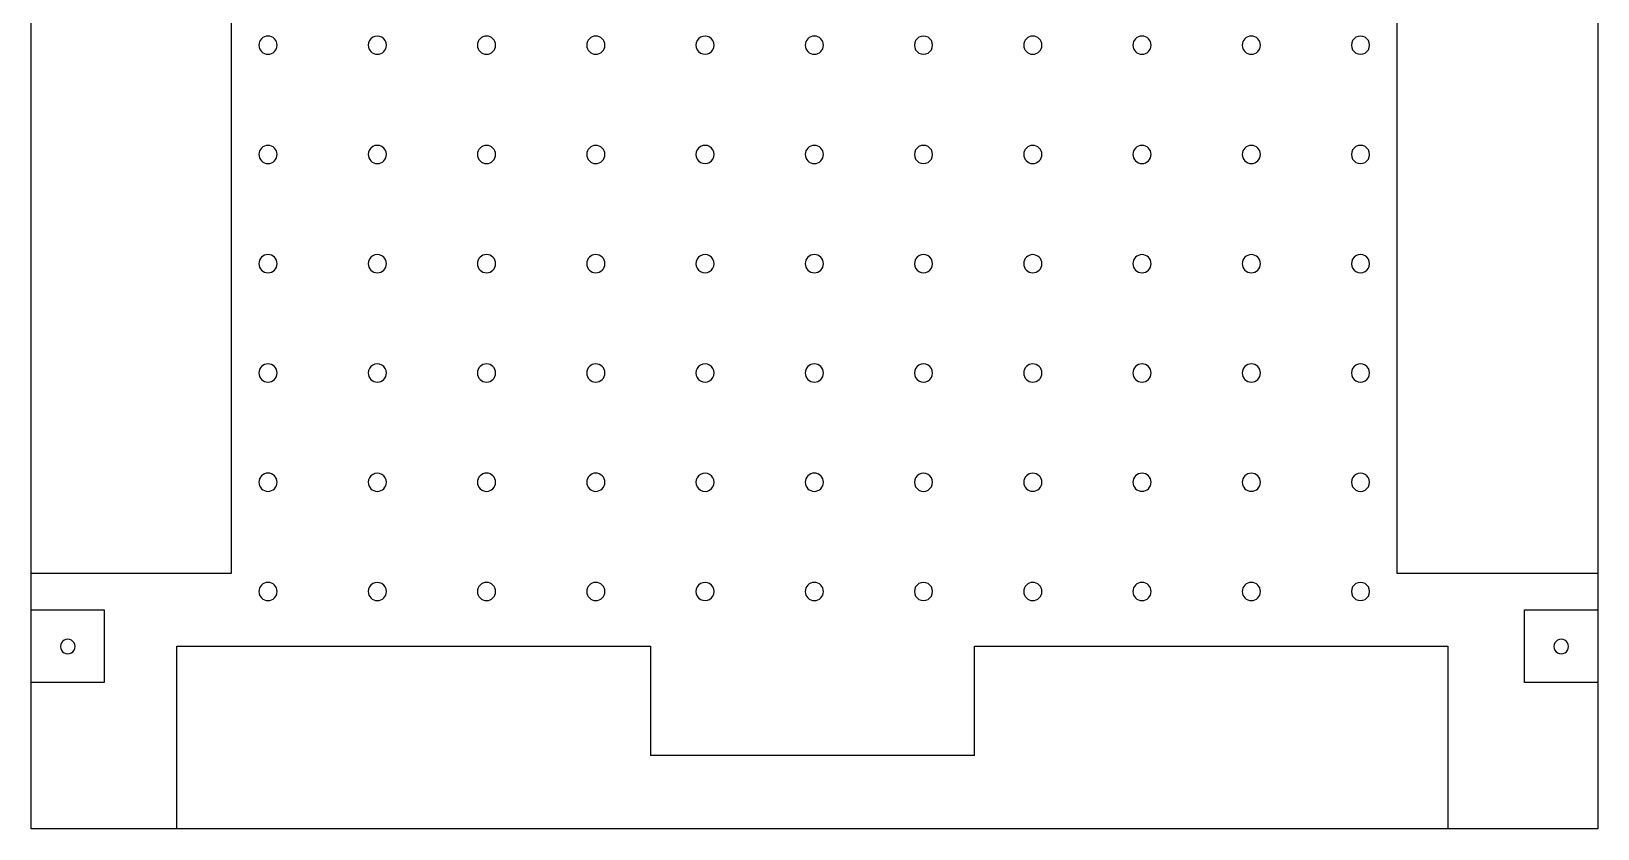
# Model space of a CAD drawing. Header units: millimetres. Extents: x -153 to 277, y 35 to 465.
# Drawn here: x -152.9 to 277.2, y 34.6 to 253.6 of the extents above; entities that cross this region are included whole.
import ezdxf

# ---------------------------------------------------------------- set-up
doc = ezdxf.new("R2010")
doc.units = ezdxf.units.MM
doc.layers.add('Layer_1', color=7, linetype='CONTINUOUS')

msp = doc.modelspace()

# ---------------------------------------------------------------- linework, layer by layer
at = {"layer": 'Layer_1', "color": 1}
for points in [[(-152.90737, 464.74511), (277.20847, 464.74511), (277.20848, 34.62732), (-152.90737, 34.62733)], [(-140.90738, 84.62855)], [(269.20931, 84.62855)]]:
    msp.add_lwpolyline(points, close=True, dxfattribs=at)
at = {"layer": 'Layer_1', "color": 5}
for points in [[(-152.90737, 104.74535), (-97.907458, 104.74535), (-97.907458, 394.745353), (-152.90737, 394.745353)], [(277.09205, 394.745353), (222.09312, 394.745353), (222.09312, 104.74535), (277.09205, 104.74535)], [(-152.90737, 94.74516), (-132.90733, 94.74516), (-132.90733, 74.74531), (-152.90737, 74.74531)], [(277.09205, 74.74531), (257.0922, 74.74531), (257.0922, 94.74516), (277.09205, 94.74516)], [(-112.90748, 34.7464), (-112.90748, 84.74524), (17.092628, 84.74524), (17.092628, 54.74625)], [(106.09185, 54.74625), (106.09185, 84.74524), (236.09222, 84.74524), (236.09222, 34.7464)], [(106.09185, 54.74625), (17.092628, 54.74625)]]:
    msp.add_lwpolyline(points, dxfattribs=at)
for points in [[(-85.40738, 249.745227)], [(-55.407382, 249.745227)], [(-25.407382, 249.745227)], [(4.592619, 249.745227)], [(34.592617, 249.745227)], [(64.592617, 249.745227)], [(94.592618, 249.745227)], [(124.59262, 249.745227)], [(154.59262, 249.745227)], [(184.59261, 249.745227)], [(214.59263, 249.745227)], [(-85.40738, 219.745227)], [(-55.407382, 219.745227)], [(-25.407382, 219.745227)], [(4.592619, 219.745227)], [(34.592617, 219.745227)], [(64.592617, 219.745227)], [(94.592618, 219.745227)], [(124.59262, 219.745227)], [(154.59262, 219.745227)], [(184.59261, 219.745227)], [(214.59263, 219.745227)], [(-85.40738, 189.74523)], [(-55.407382, 189.74523)], [(-25.407382, 189.74523)], [(4.592619, 189.74523)], [(34.592617, 189.74523)], [(64.592617, 189.74523)], [(94.592618, 189.74523)], [(124.59262, 189.74523)], [(154.59262, 189.74523)], [(184.59261, 189.74523)], [(214.59263, 189.74523)], [(-85.40738, 159.74523)], [(-55.407382, 159.74523)], [(-25.407382, 159.74523)], [(4.592619, 159.74523)], [(34.592617, 159.74523)], [(64.592617, 159.74523)], [(94.592618, 159.74523)], [(124.59262, 159.74523)], [(154.59262, 159.74523)], [(184.59261, 159.74523)], [(214.59263, 159.74523)], [(-85.40738, 129.74523)], [(-55.407382, 129.74523)], [(-25.407382, 129.74523)], [(4.592619, 129.74523)], [(34.592617, 129.74523)], [(64.592617, 129.74523)], [(94.592618, 129.74523)], [(124.59262, 129.74523)], [(154.59262, 129.74523)], [(184.59261, 129.74523)], [(214.59263, 129.74523)], [(-85.40738, 99.74523)], [(-55.407382, 99.74523)], [(-25.407382, 99.74523)], [(4.592619, 99.74523)], [(34.592617, 99.74523)], [(64.592617, 99.74523)], [(94.592618, 99.74523)], [(124.59262, 99.74523)], [(154.59262, 99.74523)], [(184.59261, 99.74523)], [(214.59263, 99.74523)]]:
    msp.add_lwpolyline(points, close=True, dxfattribs=at)
for points in [[(-87.90738, 252.244003), (-89.287614, 252.244003), (-90.406704, 251.125461), (-90.40738, 249.745227)], [(-90.40738, 249.745227), (-90.406704, 248.364993), (-89.287614, 247.246451), (-87.90738, 247.246451)], [(-85.40738, 249.745227), (-85.408056, 251.125461), (-86.527146, 252.244003), (-87.90738, 252.244003)], [(-87.90738, 247.246451), (-86.527146, 247.246451), (-85.408056, 248.364993), (-85.40738, 249.745227)], [(-59.157383, 251.910291), (-59.930886, 251.463709), (-60.407383, 250.638391), (-60.407383, 249.745227)], [(-60.407383, 249.745227), (-60.407383, 248.364515), (-59.288095, 247.245227), (-57.907383, 247.245227)], [(-56.657382, 251.910291), (-57.430885, 252.356873), (-58.38388, 252.356873), (-59.157383, 251.910291)], [(-57.907383, 247.245227), (-56.52667, 247.245227), (-55.407382, 248.364515), (-55.407382, 249.745227)], [(-55.407382, 249.745227), (-55.407382, 250.638391), (-55.883879, 251.463709), (-56.657382, 251.910291)], [(-27.907382, 252.244003), (-29.287616, 252.244003), (-30.406706, 251.125461), (-30.407382, 249.745227)], [(-30.407382, 249.745227), (-30.406706, 248.364993), (-29.287616, 247.246451), (-27.907382, 247.246451)], [(-25.407382, 249.745227), (-25.408058, 251.125461), (-26.527148, 252.244003), (-27.907382, 252.244003)], [(-27.907382, 247.246451), (-26.527148, 247.246451), (-25.408058, 248.364993), (-25.407382, 249.745227)], [(2.092619, 252.244753), (0.712092, 252.244753), (-0.40712, 251.125754), (-0.407382, 249.745227)], [(-0.407382, 249.745227), (-0.40712, 248.3647), (0.712092, 247.245701), (2.092619, 247.245701)], [(4.592619, 249.745227), (4.592357, 251.125754), (3.473145, 252.244753), (2.092619, 252.244753)], [(2.092619, 247.245701), (3.473145, 247.245701), (4.592357, 248.3647), (4.592619, 249.745227)], [(30.842616, 251.910291), (30.069113, 251.463709), (29.592616, 250.638391), (29.592616, 249.745227)], [(29.592616, 249.745227), (29.592616, 248.852063), (30.069113, 248.026745), (30.842616, 247.580163)], [(33.342617, 251.910291), (32.569114, 252.356873), (31.616119, 252.356873), (30.842616, 251.910291)], [(34.592617, 249.745227), (34.592617, 250.638391), (34.11612, 251.463709), (33.342617, 251.910291)], [(33.342617, 247.580163), (34.11612, 248.026745), (34.592617, 248.852063), (34.592617, 249.745227)], [(62.092617, 252.244003), (60.712383, 252.244003), (59.593293, 251.125461), (59.592617, 249.745227)], [(59.592617, 249.745227), (59.593293, 248.364993), (60.712383, 247.246451), (62.092617, 247.246451)], [(64.592617, 249.745227), (64.591941, 251.125461), (63.472851, 252.244003), (62.092617, 252.244003)], [(62.092617, 247.246451), (63.472851, 247.246451), (64.591941, 248.364993), (64.592617, 249.745227)], [(90.842617, 251.910291), (90.069114, 251.463709), (89.592617, 250.638391), (89.592617, 249.745227)], [(89.592617, 249.745227), (89.592617, 248.852063), (90.069114, 248.026745), (90.842617, 247.580163)], [(93.342618, 251.910291), (92.569115, 252.356873), (91.61612, 252.356873), (90.842617, 251.910291)], [(94.592618, 249.745227), (94.592618, 250.638391), (94.116121, 251.463709), (93.342618, 251.910291)], [(93.342618, 247.580163), (94.116121, 248.026745), (94.592618, 248.852063), (94.592618, 249.745227)], [(122.092615, 252.241235), (120.71346, 252.241235), (119.594817, 251.12438), (119.59261, 249.745227)], [(119.59261, 249.745227), (119.594817, 248.366074), (120.71346, 247.249219), (122.092615, 247.249219)], [(124.59262, 249.745227), (124.590413, 251.12438), (123.47177, 252.241235), (122.092615, 252.241235)], [(122.092615, 247.249219), (123.47177, 247.249219), (124.590413, 248.366074), (124.59262, 249.745227)], [(152.092625, 252.240227), (150.713865, 252.240227), (149.595388, 251.123984), (149.59263, 249.745227)], [(149.59263, 249.745227), (149.595388, 248.36647), (150.713865, 247.250227), (152.092625, 247.250227)], [(154.59262, 249.745227), (154.589862, 251.123984), (153.471385, 252.240227), (152.092625, 252.240227)], [(152.092625, 247.250227), (153.471385, 247.250227), (154.589862, 248.36647), (154.59262, 249.745227)], [(182.092615, 252.240227), (180.713855, 252.240227), (179.595378, 251.123984), (179.59262, 249.745227)], [(179.59262, 249.745227), (179.595378, 248.36647), (180.713855, 247.250227), (182.092615, 247.250227)], [(184.59261, 249.745227), (184.589852, 251.123984), (183.471375, 252.240227), (182.092615, 252.240227)], [(182.092615, 247.250227), (183.471375, 247.250227), (184.589852, 248.36647), (184.59261, 249.745227)], [(210.842615, 251.910299), (210.069109, 251.463715), (209.59261, 250.638395), (209.59261, 249.745227)], [(209.59261, 249.745227), (209.59261, 248.852059), (210.069109, 248.026739), (210.842615, 247.580155)], [(213.342625, 251.910299), (212.569119, 252.356883), (211.616121, 252.356883), (210.842615, 251.910299)], [(214.59263, 249.745227), (214.59263, 250.638395), (214.116131, 251.463715), (213.342625, 251.910299)], [(213.342625, 247.580155), (214.116131, 248.026739), (214.59263, 248.852059), (214.59263, 249.745227)], [(30.842616, 247.580163), (31.616119, 247.133581), (32.569114, 247.133581), (33.342617, 247.580163)], [(90.842617, 247.580163), (91.61612, 247.133581), (92.569115, 247.133581), (93.342618, 247.580163)], [(210.842615, 247.580155), (211.616121, 247.133571), (212.569119, 247.133571), (213.342625, 247.580155)], [(-87.90738, 222.244003), (-89.287614, 222.244003), (-90.406704, 221.125461), (-90.40738, 219.745227)], [(-90.40738, 219.745227), (-90.406704, 218.364993), (-89.287614, 217.246451), (-87.90738, 217.246451)], [(-85.40738, 219.745227), (-85.408056, 221.125461), (-86.527146, 222.244003), (-87.90738, 222.244003)], [(-87.90738, 217.246451), (-86.527146, 217.246451), (-85.408056, 218.364993), (-85.40738, 219.745227)], [(-59.157383, 221.910291), (-59.930886, 221.463709), (-60.407383, 220.638391), (-60.407383, 219.745227)], [(-60.407383, 219.745227), (-60.407383, 218.364515), (-59.288095, 217.245227), (-57.907383, 217.245227)], [(-56.657382, 221.910291), (-57.430885, 222.356873), (-58.38388, 222.356873), (-59.157383, 221.910291)], [(-57.907383, 217.245227), (-56.52667, 217.245227), (-55.407382, 218.364515), (-55.407382, 219.745227)], [(-55.407382, 219.745227), (-55.407382, 220.638391), (-55.883879, 221.463709), (-56.657382, 221.910291)], [(-27.907382, 222.244003), (-29.287616, 222.244003), (-30.406706, 221.125461), (-30.407382, 219.745227)], [(-30.407382, 219.745227), (-30.406706, 218.364993), (-29.287616, 217.246451), (-27.907382, 217.246451)], [(-25.407382, 219.745227), (-25.408058, 221.125461), (-26.527148, 222.244003), (-27.907382, 222.244003)], [(-27.907382, 217.246451), (-26.527148, 217.246451), (-25.408058, 218.364993), (-25.407382, 219.745227)], [(2.092619, 222.244753), (0.712092, 222.244753), (-0.40712, 221.125754), (-0.407382, 219.745227)], [(-0.407382, 219.745227), (-0.40712, 218.3647), (0.712092, 217.245701), (2.092619, 217.245701)], [(4.592619, 219.745227), (4.592357, 221.125754), (3.473145, 222.244753), (2.092619, 222.244753)], [(2.092619, 217.245701), (3.473145, 217.245701), (4.592357, 218.3647), (4.592619, 219.745227)], [(30.842616, 221.910291), (30.069113, 221.463709), (29.592616, 220.638391), (29.592616, 219.745227)], [(29.592616, 219.745227), (29.592616, 218.852063), (30.069113, 218.026745), (30.842616, 217.580163)], [(33.342617, 221.910291), (32.569114, 222.356873), (31.616119, 222.356873), (30.842616, 221.910291)], [(34.592617, 219.745227), (34.592617, 220.638391), (34.11612, 221.463709), (33.342617, 221.910291)], [(33.342617, 217.580163), (34.11612, 218.026745), (34.592617, 218.852063), (34.592617, 219.745227)], [(62.092617, 222.244003), (60.712383, 222.244003), (59.593293, 221.125461), (59.592617, 219.745227)], [(59.592617, 219.745227), (59.593293, 218.364993), (60.712383, 217.246451), (62.092617, 217.246451)], [(64.592617, 219.745227), (64.591941, 221.125461), (63.472851, 222.244003), (62.092617, 222.244003)], [(62.092617, 217.246451), (63.472851, 217.246451), (64.591941, 218.364993), (64.592617, 219.745227)], [(90.842617, 221.910291), (90.069114, 221.463709), (89.592617, 220.638391), (89.592617, 219.745227)], [(89.592617, 219.745227), (89.592617, 218.852063), (90.069114, 218.026745), (90.842617, 217.580163)], [(93.342618, 221.910291), (92.569115, 222.356873), (91.61612, 222.356873), (90.842617, 221.910291)], [(94.592618, 219.745227), (94.592618, 220.638391), (94.116121, 221.463709), (93.342618, 221.910291)], [(93.342618, 217.580163), (94.116121, 218.026745), (94.592618, 218.852063), (94.592618, 219.745227)], [(122.092615, 222.241235), (120.71346, 222.241235), (119.594817, 221.12438), (119.59261, 219.745227)], [(119.59261, 219.745227), (119.594817, 218.366074), (120.71346, 217.249219), (122.092615, 217.249219)], [(124.59262, 219.745227), (124.590413, 221.12438), (123.47177, 222.241235), (122.092615, 222.241235)], [(122.092615, 217.249219), (123.47177, 217.249219), (124.590413, 218.366074), (124.59262, 219.745227)], [(152.092625, 222.240227), (150.713865, 222.240227), (149.595388, 221.123984), (149.59263, 219.745227)], [(149.59263, 219.745227), (149.595388, 218.36647), (150.713865, 217.250227), (152.092625, 217.250227)], [(154.59262, 219.745227), (154.589862, 221.123984), (153.471385, 222.240227), (152.092625, 222.240227)], [(152.092625, 217.250227), (153.471385, 217.250227), (154.589862, 218.36647), (154.59262, 219.745227)], [(182.092615, 222.240227), (180.713855, 222.240227), (179.595378, 221.123984), (179.59262, 219.745227)], [(179.59262, 219.745227), (179.595378, 218.36647), (180.713855, 217.250227), (182.092615, 217.250227)], [(184.59261, 219.745227), (184.589852, 221.123984), (183.471375, 222.240227), (182.092615, 222.240227)], [(182.092615, 217.250227), (183.471375, 217.250227), (184.589852, 218.36647), (184.59261, 219.745227)], [(210.842615, 221.910299), (210.069109, 221.463715), (209.59261, 220.638395), (209.59261, 219.745227)], [(209.59261, 219.745227), (209.59261, 218.852059), (210.069109, 218.026739), (210.842615, 217.580155)], [(213.342625, 221.910299), (212.569119, 222.356883), (211.616121, 222.356883), (210.842615, 221.910299)], [(214.59263, 219.745227), (214.59263, 220.638395), (214.116131, 221.463715), (213.342625, 221.910299)], [(213.342625, 217.580155), (214.116131, 218.026739), (214.59263, 218.852059), (214.59263, 219.745227)], [(30.842616, 217.580163), (31.616119, 217.133581), (32.569114, 217.133581), (33.342617, 217.580163)], [(90.842617, 217.580163), (91.61612, 217.133581), (92.569115, 217.133581), (93.342618, 217.580163)], [(210.842615, 217.580155), (211.616121, 217.133571), (212.569119, 217.133571), (213.342625, 217.580155)], [(-87.90738, 192.244006), (-89.287614, 192.244006), (-90.406704, 191.125464), (-90.40738, 189.74523)], [(-90.40738, 189.74523), (-90.406704, 188.364996), (-89.287614, 187.246454), (-87.90738, 187.246454)], [(-85.40738, 189.74523), (-85.408056, 191.125464), (-86.527146, 192.244006), (-87.90738, 192.244006)], [(-87.90738, 187.246454), (-86.527146, 187.246454), (-85.408056, 188.364996), (-85.40738, 189.74523)], [(-59.157383, 191.910294), (-59.930886, 191.463712), (-60.407383, 190.638394), (-60.407383, 189.74523)], [(-60.407383, 189.74523), (-60.407383, 188.364518), (-59.288095, 187.24523), (-57.907383, 187.24523)], [(-56.657382, 191.910294), (-57.430885, 192.356876), (-58.38388, 192.356876), (-59.157383, 191.910294)], [(-57.907383, 187.24523), (-56.52667, 187.24523), (-55.407382, 188.364518), (-55.407382, 189.74523)], [(-55.407382, 189.74523), (-55.407382, 190.638394), (-55.883879, 191.463712), (-56.657382, 191.910294)], [(-27.907382, 192.244006), (-29.287616, 192.244006), (-30.406706, 191.125464), (-30.407382, 189.74523)], [(-30.407382, 189.74523), (-30.406706, 188.364996), (-29.287616, 187.246454), (-27.907382, 187.246454)], [(-25.407382, 189.74523), (-25.408058, 191.125464), (-26.527148, 192.244006), (-27.907382, 192.244006)], [(-27.907382, 187.246454), (-26.527148, 187.246454), (-25.408058, 188.364996), (-25.407382, 189.74523)], [(2.092619, 192.244756), (0.712092, 192.244756), (-0.40712, 191.125757), (-0.407382, 189.74523)], [(-0.407382, 189.74523), (-0.40712, 188.364703), (0.712092, 187.245704), (2.092619, 187.245704)], [(4.592619, 189.74523), (4.592357, 191.125757), (3.473145, 192.244756), (2.092619, 192.244756)], [(2.092619, 187.245704), (3.473145, 187.245704), (4.592357, 188.364703), (4.592619, 189.74523)], [(30.842616, 191.910294), (30.069113, 191.463712), (29.592616, 190.638394), (29.592616, 189.74523)], [(29.592616, 189.74523), (29.592616, 188.852066), (30.069113, 188.026748), (30.842616, 187.580166)], [(33.342617, 191.910294), (32.569114, 192.356876), (31.616119, 192.356876), (30.842616, 191.910294)], [(34.592617, 189.74523), (34.592617, 190.638394), (34.11612, 191.463712), (33.342617, 191.910294)], [(33.342617, 187.580166), (34.11612, 188.026748), (34.592617, 188.852066), (34.592617, 189.74523)], [(62.092617, 192.244006), (60.712383, 192.244006), (59.593293, 191.125464), (59.592617, 189.74523)], [(59.592617, 189.74523), (59.593293, 188.364996), (60.712383, 187.246454), (62.092617, 187.246454)], [(64.592617, 189.74523), (64.591941, 191.125464), (63.472851, 192.244006), (62.092617, 192.244006)], [(62.092617, 187.246454), (63.472851, 187.246454), (64.591941, 188.364996), (64.592617, 189.74523)], [(90.842617, 191.910294), (90.069114, 191.463712), (89.592617, 190.638394), (89.592617, 189.74523)], [(89.592617, 189.74523), (89.592617, 188.852066), (90.069114, 188.026748), (90.842617, 187.580166)], [(93.342618, 191.910294), (92.569115, 192.356876), (91.61612, 192.356876), (90.842617, 191.910294)], [(94.592618, 189.74523), (94.592618, 190.638394), (94.116121, 191.463712), (93.342618, 191.910294)], [(93.342618, 187.580166), (94.116121, 188.026748), (94.592618, 188.852066), (94.592618, 189.74523)], [(122.092615, 192.241238), (120.71346, 192.241238), (119.594817, 191.124383), (119.59261, 189.74523)], [(119.59261, 189.74523), (119.594817, 188.366077), (120.71346, 187.249222), (122.092615, 187.249222)], [(124.59262, 189.74523), (124.590413, 191.124383), (123.47177, 192.241238), (122.092615, 192.241238)], [(122.092615, 187.249222), (123.47177, 187.249222), (124.590413, 188.366077), (124.59262, 189.74523)], [(152.092625, 192.24023), (150.713865, 192.24023), (149.595388, 191.123987), (149.59263, 189.74523)], [(149.59263, 189.74523), (149.595388, 188.366473), (150.713865, 187.25023), (152.092625, 187.25023)], [(154.59262, 189.74523), (154.589862, 191.123987), (153.471385, 192.24023), (152.092625, 192.24023)], [(152.092625, 187.25023), (153.471385, 187.25023), (154.589862, 188.366473), (154.59262, 189.74523)], [(182.092615, 192.24023), (180.713855, 192.24023), (179.595378, 191.123987), (179.59262, 189.74523)], [(179.59262, 189.74523), (179.595378, 188.366473), (180.713855, 187.25023), (182.092615, 187.25023)], [(184.59261, 189.74523), (184.589852, 191.123987), (183.471375, 192.24023), (182.092615, 192.24023)], [(182.092615, 187.25023), (183.471375, 187.25023), (184.589852, 188.366473), (184.59261, 189.74523)], [(210.842615, 191.910302), (210.069109, 191.463718), (209.59261, 190.638398), (209.59261, 189.74523)], [(209.59261, 189.74523), (209.59261, 188.852062), (210.069109, 188.026742), (210.842615, 187.580158)], [(213.342625, 191.910302), (212.569119, 192.356886), (211.616121, 192.356886), (210.842615, 191.910302)], [(214.59263, 189.74523), (214.59263, 190.638398), (214.116131, 191.463718), (213.342625, 191.910302)], [(213.342625, 187.580158), (214.116131, 188.026742), (214.59263, 188.852062), (214.59263, 189.74523)], [(30.842616, 187.580166), (31.616119, 187.133584), (32.569114, 187.133584), (33.342617, 187.580166)], [(90.842617, 187.580166), (91.61612, 187.133584), (92.569115, 187.133584), (93.342618, 187.580166)], [(210.842615, 187.580158), (211.616121, 187.133574), (212.569119, 187.133574), (213.342625, 187.580158)], [(-87.90738, 162.244006), (-89.287614, 162.244006), (-90.406704, 161.125464), (-90.40738, 159.74523)], [(-90.40738, 159.74523), (-90.406704, 158.364996), (-89.287614, 157.246454), (-87.90738, 157.246454)], [(-85.40738, 159.74523), (-85.408056, 161.125464), (-86.527146, 162.244006), (-87.90738, 162.244006)], [(-87.90738, 157.246454), (-86.527146, 157.246454), (-85.408056, 158.364996), (-85.40738, 159.74523)], [(-59.157383, 161.910294), (-59.930886, 161.463712), (-60.407383, 160.638394), (-60.407383, 159.74523)], [(-60.407383, 159.74523), (-60.407383, 158.364518), (-59.288095, 157.24523), (-57.907383, 157.24523)], [(-56.657382, 161.910294), (-57.430885, 162.356876), (-58.38388, 162.356876), (-59.157383, 161.910294)], [(-57.907383, 157.24523), (-56.52667, 157.24523), (-55.407382, 158.364518), (-55.407382, 159.74523)], [(-55.407382, 159.74523), (-55.407382, 160.638394), (-55.883879, 161.463712), (-56.657382, 161.910294)], [(-27.907382, 162.244006), (-29.287616, 162.244006), (-30.406706, 161.125464), (-30.407382, 159.74523)], [(-30.407382, 159.74523), (-30.406706, 158.364996), (-29.287616, 157.246454), (-27.907382, 157.246454)], [(-25.407382, 159.74523), (-25.408058, 161.125464), (-26.527148, 162.244006), (-27.907382, 162.244006)], [(-27.907382, 157.246454), (-26.527148, 157.246454), (-25.408058, 158.364996), (-25.407382, 159.74523)], [(2.092619, 162.244756), (0.712092, 162.244756), (-0.40712, 161.125757), (-0.407382, 159.74523)], [(-0.407382, 159.74523), (-0.40712, 158.364703), (0.712092, 157.245704), (2.092619, 157.245704)], [(4.592619, 159.74523), (4.592357, 161.125757), (3.473145, 162.244756), (2.092619, 162.244756)], [(2.092619, 157.245704), (3.473145, 157.245704), (4.592357, 158.364703), (4.592619, 159.74523)], [(30.842616, 161.910294), (30.069113, 161.463712), (29.592616, 160.638394), (29.592616, 159.74523)], [(29.592616, 159.74523), (29.592616, 158.852066), (30.069113, 158.026748), (30.842616, 157.580166)], [(33.342617, 161.910294), (32.569114, 162.356876), (31.616119, 162.356876), (30.842616, 161.910294)], [(34.592617, 159.74523), (34.592617, 160.638394), (34.11612, 161.463712), (33.342617, 161.910294)], [(33.342617, 157.580166), (34.11612, 158.026748), (34.592617, 158.852066), (34.592617, 159.74523)], [(62.092617, 162.244006), (60.712383, 162.244006), (59.593293, 161.125464), (59.592617, 159.74523)], [(59.592617, 159.74523), (59.593293, 158.364996), (60.712383, 157.246454), (62.092617, 157.246454)], [(64.592617, 159.74523), (64.591941, 161.125464), (63.472851, 162.244006), (62.092617, 162.244006)], [(62.092617, 157.246454), (63.472851, 157.246454), (64.591941, 158.364996), (64.592617, 159.74523)], [(90.842617, 161.910294), (90.069114, 161.463712), (89.592617, 160.638394), (89.592617, 159.74523)], [(89.592617, 159.74523), (89.592617, 158.852066), (90.069114, 158.026748), (90.842617, 157.580166)], [(93.342618, 161.910294), (92.569115, 162.356876), (91.61612, 162.356876), (90.842617, 161.910294)], [(94.592618, 159.74523), (94.592618, 160.638394), (94.116121, 161.463712), (93.342618, 161.910294)], [(93.342618, 157.580166), (94.116121, 158.026748), (94.592618, 158.852066), (94.592618, 159.74523)], [(122.092615, 162.241238), (120.71346, 162.241238), (119.594817, 161.124383), (119.59261, 159.74523)], [(119.59261, 159.74523), (119.594817, 158.366077), (120.71346, 157.249222), (122.092615, 157.249222)], [(124.59262, 159.74523), (124.590413, 161.124383), (123.47177, 162.241238), (122.092615, 162.241238)], [(122.092615, 157.249222), (123.47177, 157.249222), (124.590413, 158.366077), (124.59262, 159.74523)], [(152.092625, 162.24023), (150.713865, 162.24023), (149.595388, 161.123987), (149.59263, 159.74523)], [(149.59263, 159.74523), (149.595388, 158.366473), (150.713865, 157.25023), (152.092625, 157.25023)], [(154.59262, 159.74523), (154.589862, 161.123987), (153.471385, 162.24023), (152.092625, 162.24023)], [(152.092625, 157.25023), (153.471385, 157.25023), (154.589862, 158.366473), (154.59262, 159.74523)], [(182.092615, 162.24023), (180.713855, 162.24023), (179.595378, 161.123987), (179.59262, 159.74523)], [(179.59262, 159.74523), (179.595378, 158.366473), (180.713855, 157.25023), (182.092615, 157.25023)], [(184.59261, 159.74523), (184.589852, 161.123987), (183.471375, 162.24023), (182.092615, 162.24023)], [(182.092615, 157.25023), (183.471375, 157.25023), (184.589852, 158.366473), (184.59261, 159.74523)], [(210.842615, 161.910302), (210.069109, 161.463718), (209.59261, 160.638398), (209.59261, 159.74523)], [(209.59261, 159.74523), (209.59261, 158.852062), (210.069109, 158.026742), (210.842615, 157.580158)], [(213.342625, 161.910302), (212.569119, 162.356886), (211.616121, 162.356886), (210.842615, 161.910302)], [(214.59263, 159.74523), (214.59263, 160.638398), (214.116131, 161.463718), (213.342625, 161.910302)], [(213.342625, 157.580158), (214.116131, 158.026742), (214.59263, 158.852062), (214.59263, 159.74523)], [(30.842616, 157.580166), (31.616119, 157.133584), (32.569114, 157.133584), (33.342617, 157.580166)], [(90.842617, 157.580166), (91.61612, 157.133584), (92.569115, 157.133584), (93.342618, 157.580166)], [(210.842615, 157.580158), (211.616121, 157.133574), (212.569119, 157.133574), (213.342625, 157.580158)], [(-87.90738, 132.244006), (-89.287614, 132.244006), (-90.406704, 131.125464), (-90.40738, 129.74523)], [(-90.40738, 129.74523), (-90.406704, 128.364996), (-89.287614, 127.246454), (-87.90738, 127.246454)], [(-85.40738, 129.74523), (-85.408056, 131.125464), (-86.527146, 132.244006), (-87.90738, 132.244006)], [(-87.90738, 127.246454), (-86.527146, 127.246454), (-85.408056, 128.364996), (-85.40738, 129.74523)], [(-59.157383, 131.910294), (-59.930886, 131.463712), (-60.407383, 130.638394), (-60.407383, 129.74523)], [(-60.407383, 129.74523), (-60.407383, 128.364518), (-59.288095, 127.24523), (-57.907383, 127.24523)], [(-56.657382, 131.910294), (-57.430885, 132.356876), (-58.38388, 132.356876), (-59.157383, 131.910294)], [(-57.907383, 127.24523), (-56.52667, 127.24523), (-55.407382, 128.364518), (-55.407382, 129.74523)], [(-55.407382, 129.74523), (-55.407382, 130.638394), (-55.883879, 131.463712), (-56.657382, 131.910294)], [(-27.907382, 132.244006), (-29.287616, 132.244006), (-30.406706, 131.125464), (-30.407382, 129.74523)], [(-30.407382, 129.74523), (-30.406706, 128.364996), (-29.287616, 127.246454), (-27.907382, 127.246454)], [(-25.407382, 129.74523), (-25.408058, 131.125464), (-26.527148, 132.244006), (-27.907382, 132.244006)], [(-27.907382, 127.246454), (-26.527148, 127.246454), (-25.408058, 128.364996), (-25.407382, 129.74523)], [(2.092619, 132.244756), (0.712092, 132.244756), (-0.40712, 131.125757), (-0.407382, 129.74523)], [(-0.407382, 129.74523), (-0.40712, 128.364703), (0.712092, 127.245704), (2.092619, 127.245704)], [(4.592619, 129.74523), (4.592357, 131.125757), (3.473145, 132.244756), (2.092619, 132.244756)], [(2.092619, 127.245704), (3.473145, 127.245704), (4.592357, 128.364703), (4.592619, 129.74523)], [(30.842616, 131.910294), (30.069113, 131.463712), (29.592616, 130.638394), (29.592616, 129.74523)], [(29.592616, 129.74523), (29.592616, 128.852066), (30.069113, 128.026748), (30.842616, 127.580166)], [(33.342617, 131.910294), (32.569114, 132.356876), (31.616119, 132.356876), (30.842616, 131.910294)], [(34.592617, 129.74523), (34.592617, 130.638394), (34.11612, 131.463712), (33.342617, 131.910294)], [(33.342617, 127.580166), (34.11612, 128.026748), (34.592617, 128.852066), (34.592617, 129.74523)], [(62.092617, 132.244006), (60.712383, 132.244006), (59.593293, 131.125464), (59.592617, 129.74523)], [(59.592617, 129.74523), (59.593293, 128.364996), (60.712383, 127.246454), (62.092617, 127.246454)], [(64.592617, 129.74523), (64.591941, 131.125464), (63.472851, 132.244006), (62.092617, 132.244006)], [(62.092617, 127.246454), (63.472851, 127.246454), (64.591941, 128.364996), (64.592617, 129.74523)], [(90.842617, 131.910294), (90.069114, 131.463712), (89.592617, 130.638394), (89.592617, 129.74523)], [(89.592617, 129.74523), (89.592617, 128.852066), (90.069114, 128.026748), (90.842617, 127.580166)], [(93.342618, 131.910294), (92.569115, 132.356876), (91.61612, 132.356876), (90.842617, 131.910294)], [(94.592618, 129.74523), (94.592618, 130.638394), (94.116121, 131.463712), (93.342618, 131.910294)], [(93.342618, 127.580166), (94.116121, 128.026748), (94.592618, 128.852066), (94.592618, 129.74523)], [(122.092615, 132.241238), (120.71346, 132.241238), (119.594817, 131.124383), (119.59261, 129.74523)], [(119.59261, 129.74523), (119.594817, 128.366077), (120.71346, 127.249222), (122.092615, 127.249222)], [(124.59262, 129.74523), (124.590413, 131.124383), (123.47177, 132.241238), (122.092615, 132.241238)], [(122.092615, 127.249222), (123.47177, 127.249222), (124.590413, 128.366077), (124.59262, 129.74523)], [(152.092625, 132.24023), (150.713865, 132.24023), (149.595388, 131.123987), (149.59263, 129.74523)], [(149.59263, 129.74523), (149.595388, 128.366473), (150.713865, 127.25023), (152.092625, 127.25023)], [(154.59262, 129.74523), (154.589862, 131.123987), (153.471385, 132.24023), (152.092625, 132.24023)], [(152.092625, 127.25023), (153.471385, 127.25023), (154.589862, 128.366473), (154.59262, 129.74523)], [(182.092615, 132.24023), (180.713855, 132.24023), (179.595378, 131.123987), (179.59262, 129.74523)], [(179.59262, 129.74523), (179.595378, 128.366473), (180.713855, 127.25023), (182.092615, 127.25023)], [(184.59261, 129.74523), (184.589852, 131.123987), (183.471375, 132.24023), (182.092615, 132.24023)], [(182.092615, 127.25023), (183.471375, 127.25023), (184.589852, 128.366473), (184.59261, 129.74523)], [(210.842615, 131.910302), (210.069109, 131.463718), (209.59261, 130.638398), (209.59261, 129.74523)], [(209.59261, 129.74523), (209.59261, 128.852062), (210.069109, 128.026742), (210.842615, 127.580158)], [(213.342625, 131.910302), (212.569119, 132.356886), (211.616121, 132.356886), (210.842615, 131.910302)], [(214.59263, 129.74523), (214.59263, 130.638398), (214.116131, 131.463718), (213.342625, 131.910302)], [(213.342625, 127.580158), (214.116131, 128.026742), (214.59263, 128.852062), (214.59263, 129.74523)], [(30.842616, 127.580166), (31.616119, 127.133584), (32.569114, 127.133584), (33.342617, 127.580166)], [(90.842617, 127.580166), (91.61612, 127.133584), (92.569115, 127.133584), (93.342618, 127.580166)], [(210.842615, 127.580158), (211.616121, 127.133574), (212.569119, 127.133574), (213.342625, 127.580158)], [(-87.90738, 102.244006), (-89.287614, 102.244006), (-90.406704, 101.125464), (-90.40738, 99.74523)], [(-90.40738, 99.74523), (-90.406704, 98.364996), (-89.287614, 97.246454), (-87.90738, 97.246454)], [(-85.40738, 99.74523), (-85.408056, 101.125464), (-86.527146, 102.244006), (-87.90738, 102.244006)], [(-87.90738, 97.246454), (-86.527146, 97.246454), (-85.408056, 98.364996), (-85.40738, 99.74523)], [(-59.157383, 101.910294), (-59.930886, 101.463712), (-60.407383, 100.638394), (-60.407383, 99.74523)], [(-60.407383, 99.74523), (-60.407383, 98.364518), (-59.288095, 97.24523), (-57.907383, 97.24523)], [(-56.657382, 101.910294), (-57.430885, 102.356876), (-58.38388, 102.356876), (-59.157383, 101.910294)], [(-57.907383, 97.24523), (-56.52667, 97.24523), (-55.407382, 98.364518), (-55.407382, 99.74523)], [(-55.407382, 99.74523), (-55.407382, 100.638394), (-55.883879, 101.463712), (-56.657382, 101.910294)], [(-27.907382, 102.244006), (-29.287616, 102.244006), (-30.406706, 101.125464), (-30.407382, 99.74523)], [(-30.407382, 99.74523), (-30.406706, 98.364996), (-29.287616, 97.246454), (-27.907382, 97.246454)], [(-25.407382, 99.74523), (-25.408058, 101.125464), (-26.527148, 102.244006), (-27.907382, 102.244006)], [(-27.907382, 97.246454), (-26.527148, 97.246454), (-25.408058, 98.364996), (-25.407382, 99.74523)], [(2.092619, 102.244756), (0.712092, 102.244756), (-0.40712, 101.125757), (-0.407382, 99.74523)], [(-0.407382, 99.74523), (-0.40712, 98.364703), (0.712092, 97.245704), (2.092619, 97.245704)], [(4.592619, 99.74523), (4.592357, 101.125757), (3.473145, 102.244756), (2.092619, 102.244756)], [(2.092619, 97.245704), (3.473145, 97.245704), (4.592357, 98.364703), (4.592619, 99.74523)], [(30.842616, 101.910294), (30.069113, 101.463712), (29.592616, 100.638394), (29.592616, 99.74523)], [(29.592616, 99.74523), (29.592616, 98.852066), (30.069113, 98.026748), (30.842616, 97.580166)], [(33.342617, 101.910294), (32.569114, 102.356876), (31.616119, 102.356876), (30.842616, 101.910294)], [(34.592617, 99.74523), (34.592617, 100.638394), (34.11612, 101.463712), (33.342617, 101.910294)], [(33.342617, 97.580166), (34.11612, 98.026748), (34.592617, 98.852066), (34.592617, 99.74523)], [(62.092617, 102.244006), (60.712383, 102.244006), (59.593293, 101.125464), (59.592617, 99.74523)], [(59.592617, 99.74523), (59.593293, 98.364996), (60.712383, 97.246454), (62.092617, 97.246454)], [(64.592617, 99.74523), (64.591941, 101.125464), (63.472851, 102.244006), (62.092617, 102.244006)], [(62.092617, 97.246454), (63.472851, 97.246454), (64.591941, 98.364996), (64.592617, 99.74523)], [(90.842617, 101.910294), (90.069114, 101.463712), (89.592617, 100.638394), (89.592617, 99.74523)], [(89.592617, 99.74523), (89.592617, 98.852066), (90.069114, 98.026748), (90.842617, 97.580166)], [(93.342618, 101.910294), (92.569115, 102.356876), (91.61612, 102.356876), (90.842617, 101.910294)], [(94.592618, 99.74523), (94.592618, 100.638394), (94.116121, 101.463712), (93.342618, 101.910294)], [(93.342618, 97.580166), (94.116121, 98.026748), (94.592618, 98.852066), (94.592618, 99.74523)], [(122.092615, 102.241238), (120.71346, 102.241238), (119.594817, 101.124383), (119.59261, 99.74523)], [(119.59261, 99.74523), (119.594817, 98.366077), (120.71346, 97.249222), (122.092615, 97.249222)], [(124.59262, 99.74523), (124.590413, 101.124383), (123.47177, 102.241238), (122.092615, 102.241238)], [(122.092615, 97.249222), (123.47177, 97.249222), (124.590413, 98.366077), (124.59262, 99.74523)], [(152.092625, 102.24023), (150.713865, 102.24023), (149.595388, 101.123987), (149.59263, 99.74523)], [(149.59263, 99.74523), (149.595388, 98.366473), (150.713865, 97.25023), (152.092625, 97.25023)], [(154.59262, 99.74523), (154.589862, 101.123987), (153.471385, 102.24023), (152.092625, 102.24023)], [(152.092625, 97.25023), (153.471385, 97.25023), (154.589862, 98.366473), (154.59262, 99.74523)], [(182.092615, 102.24023), (180.713855, 102.24023), (179.595378, 101.123987), (179.59262, 99.74523)], [(179.59262, 99.74523), (179.595378, 98.366473), (180.713855, 97.25023), (182.092615, 97.25023)], [(184.59261, 99.74523), (184.589852, 101.123987), (183.471375, 102.24023), (182.092615, 102.24023)], [(182.092615, 97.25023), (183.471375, 97.25023), (184.589852, 98.366473), (184.59261, 99.74523)], [(210.842615, 101.910302), (210.069109, 101.463718), (209.59261, 100.638398), (209.59261, 99.74523)], [(209.59261, 99.74523), (209.59261, 98.852062), (210.069109, 98.026742), (210.842615, 97.580158)], [(213.342625, 101.910302), (212.569119, 102.356886), (211.616121, 102.356886), (210.842615, 101.910302)], [(214.59263, 99.74523), (214.59263, 100.638398), (214.116131, 101.463718), (213.342625, 101.910302)], [(213.342625, 97.580158), (214.116131, 98.026742), (214.59263, 98.852062), (214.59263, 99.74523)], [(30.842616, 97.580166), (31.616119, 97.133584), (32.569114, 97.133584), (33.342617, 97.580166)], [(90.842617, 97.580166), (91.61612, 97.133584), (92.569115, 97.133584), (93.342618, 97.580166)], [(210.842615, 97.580158), (211.616121, 97.133574), (212.569119, 97.133574), (213.342625, 97.580158)]]:
    msp.add_open_spline(points, degree=3, dxfattribs=at)
at = {"layer": 'Layer_1', "color": 1}
for points in [[(-143.90738, 86.360601), (-144.526182, 86.003335), (-144.90738, 85.343081), (-144.90738, 84.62855)], [(-141.90738, 86.360601), (-142.526182, 86.717866), (-143.288578, 86.717866), (-143.90738, 86.360601)], [(-140.90738, 84.62855), (-140.90738, 85.343081), (-141.288578, 86.003335), (-141.90738, 86.360601)], [(266.209288, 86.360614), (265.590481, 86.003346), (265.20928, 85.343087), (265.20928, 84.62855)], [(268.209303, 86.360614), (267.590496, 86.717882), (266.828094, 86.717882), (266.209288, 86.360614)], [(269.20931, 84.62855), (269.20931, 85.343087), (268.828109, 86.003346), (268.209303, 86.360614)], [(-144.90738, 84.62855), (-144.90738, 83.914019), (-144.526182, 83.253765), (-143.90738, 82.896499)], [(-143.90738, 82.896499), (-143.288578, 82.539234), (-142.526182, 82.539234), (-141.90738, 82.896499)], [(-141.90738, 82.896499), (-141.288578, 83.253765), (-140.90738, 83.914019), (-140.90738, 84.62855)], [(265.20928, 84.62855), (265.20928, 83.914013), (265.590481, 83.253754), (266.209288, 82.896486)], [(266.209288, 82.896486), (266.828094, 82.539218), (267.590496, 82.539218), (268.209303, 82.896486)], [(268.209303, 82.896486), (268.828109, 83.253754), (269.20931, 83.914013), (269.20931, 84.62855)]]:
    msp.add_open_spline(points, degree=3, dxfattribs=at)

doc.saveas('drawing.dxf')
